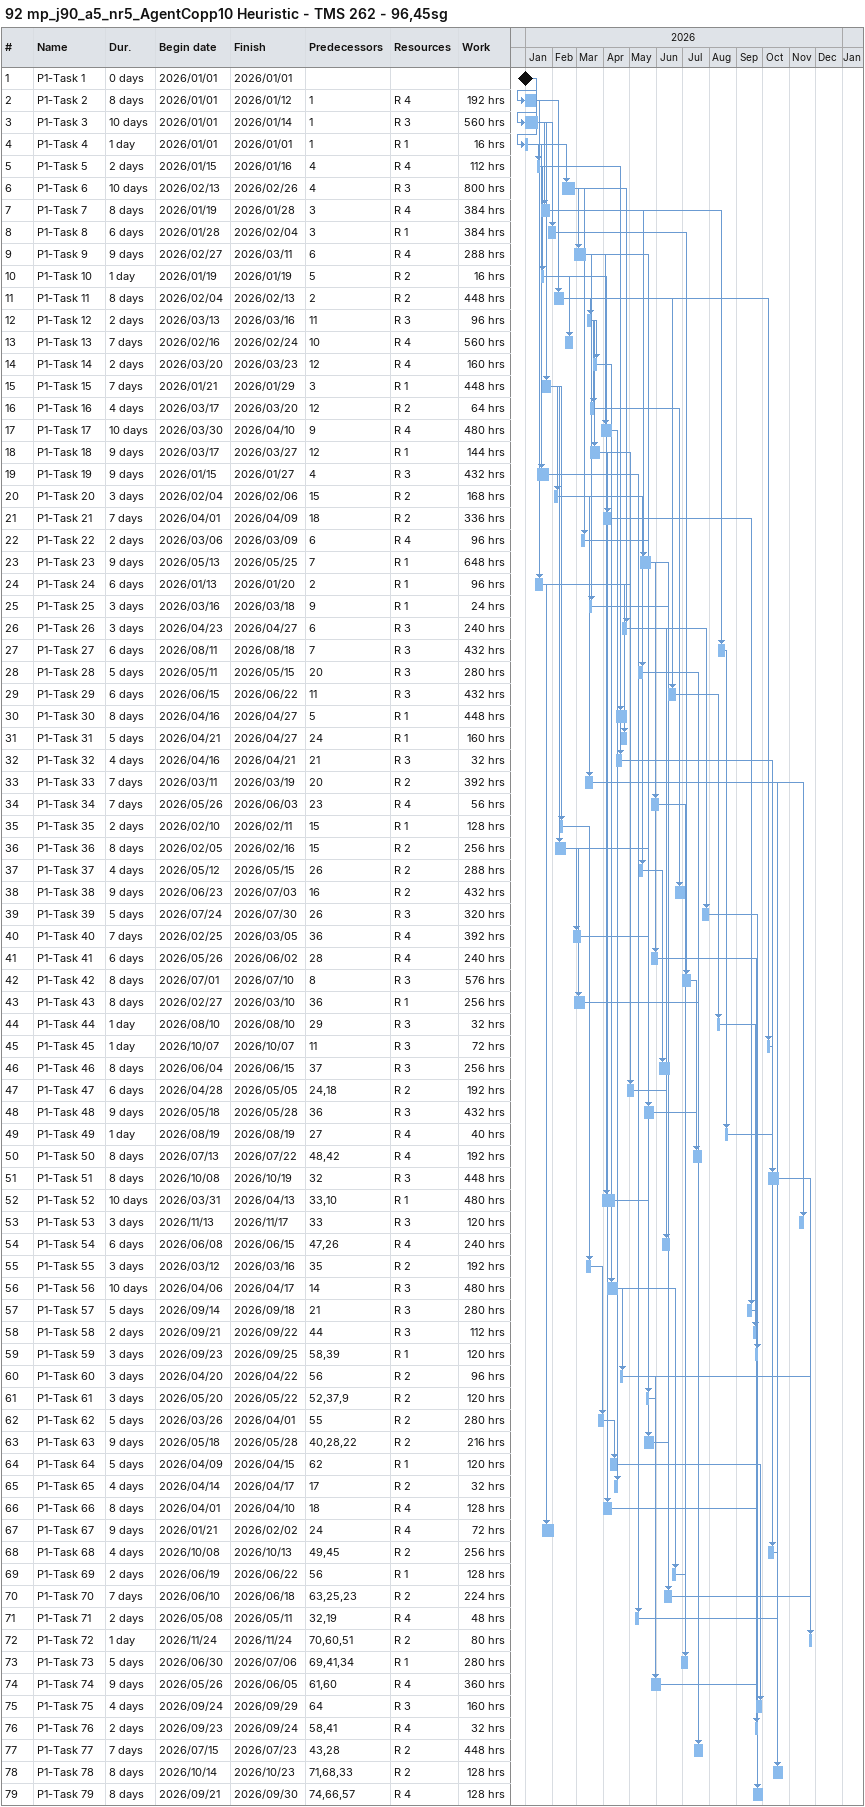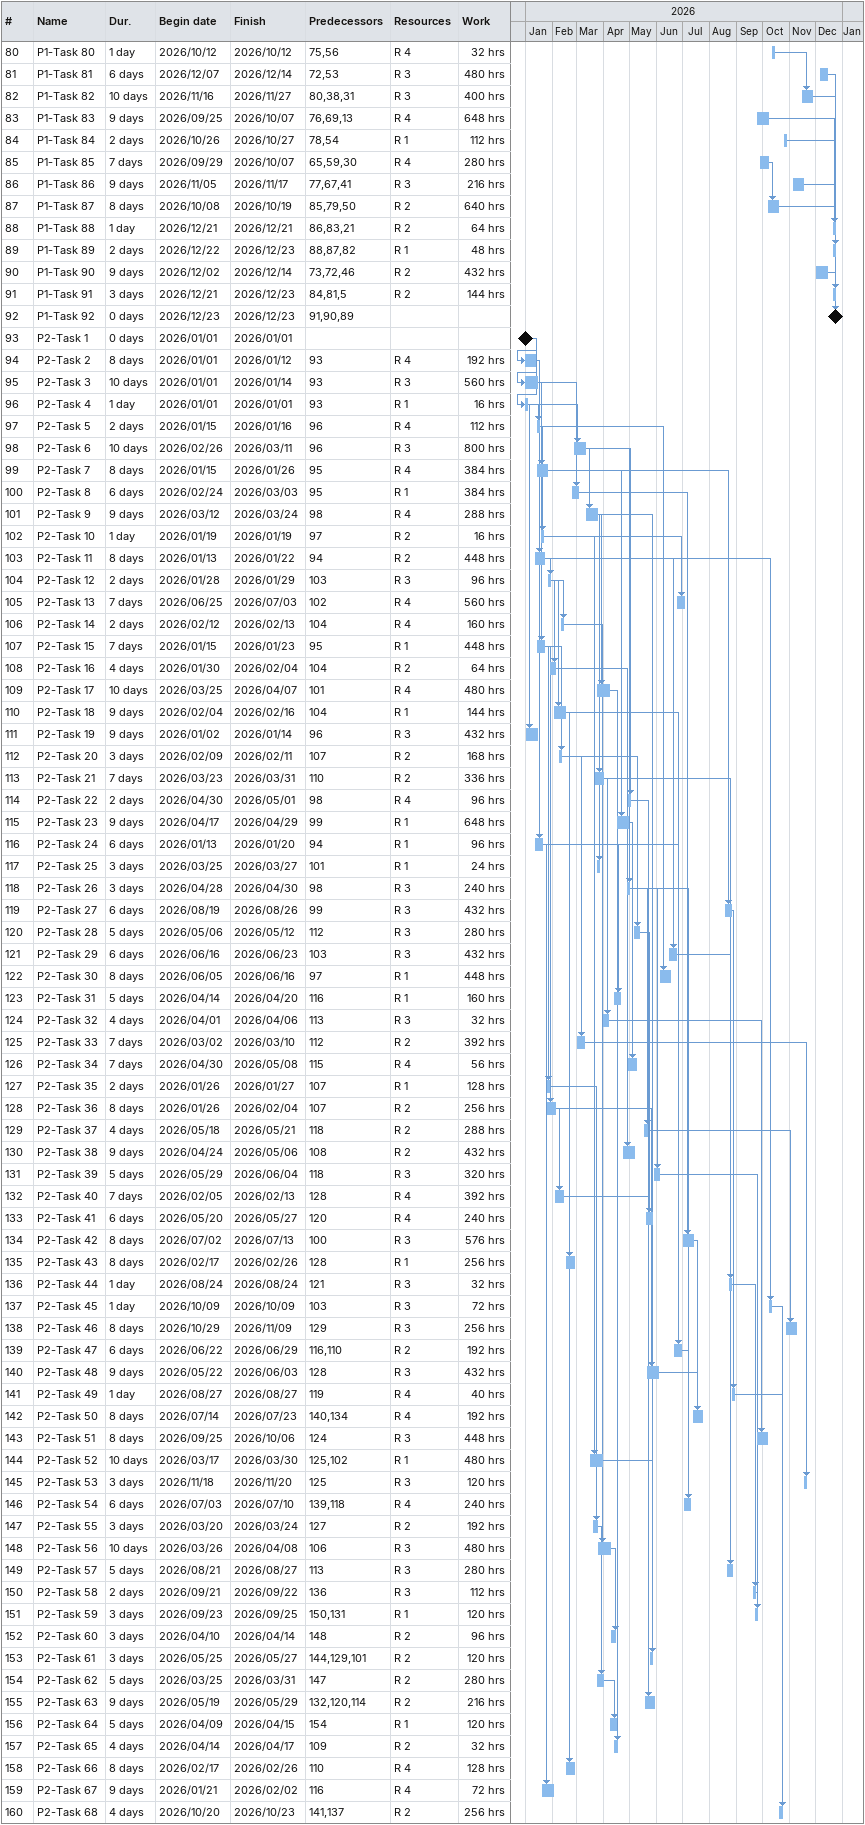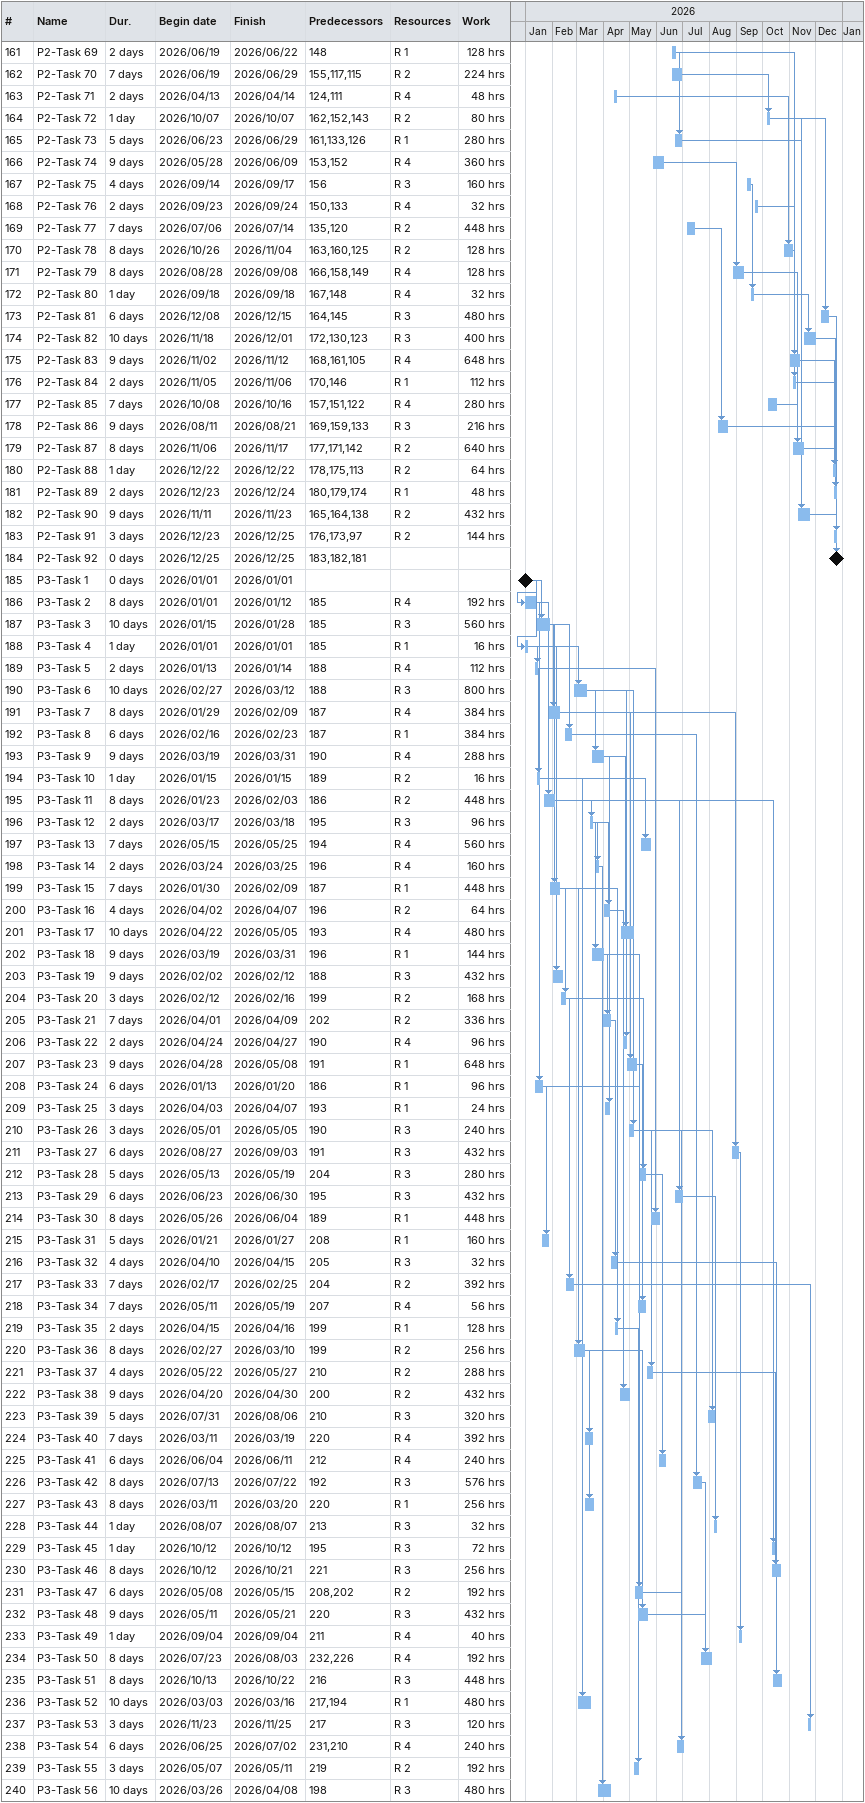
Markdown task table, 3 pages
92 mp_j90_a5_nr5_AgentCopp10 Heuristic - TMS 262 - 96,45sg

| ID | Task | Duration | Start | Finish | Predecessors | Resources | Work (h) |
|---|---|---|---|---|---|---|---|
| 1 | P1-Task 1 | 0d | 2026-01-01 | 2026-01-01 |  |  |  |
| 2 | P1-Task 2 | 8d | 2026-01-01 | 2026-01-12 | 1 | R 4 | 192 |
| 3 | P1-Task 3 | 10d | 2026-01-01 | 2026-01-14 | 1 | R 3 | 560 |
| 4 | P1-Task 4 | 1d | 2026-01-01 | 2026-01-01 | 1 | R 1 | 16 |
| 5 | P1-Task 5 | 2d | 2026-01-15 | 2026-01-16 | 4 | R 4 | 112 |
| 6 | P1-Task 6 | 10d | 2026-02-13 | 2026-02-26 | 4 | R 3 | 800 |
| 7 | P1-Task 7 | 8d | 2026-01-19 | 2026-01-28 | 3 | R 4 | 384 |
| 8 | P1-Task 8 | 6d | 2026-01-28 | 2026-02-04 | 3 | R 1 | 384 |
| 9 | P1-Task 9 | 9d | 2026-02-27 | 2026-03-11 | 6 | R 4 | 288 |
| 10 | P1-Task 10 | 1d | 2026-01-19 | 2026-01-19 | 5 | R 2 | 16 |
| 11 | P1-Task 11 | 8d | 2026-02-04 | 2026-02-13 | 2 | R 2 | 448 |
| 12 | P1-Task 12 | 2d | 2026-03-13 | 2026-03-16 | 11 | R 3 | 96 |
| 13 | P1-Task 13 | 7d | 2026-02-16 | 2026-02-24 | 10 | R 4 | 560 |
| 14 | P1-Task 14 | 2d | 2026-03-20 | 2026-03-23 | 12 | R 4 | 160 |
| 15 | P1-Task 15 | 7d | 2026-01-21 | 2026-01-29 | 3 | R 1 | 448 |
| 16 | P1-Task 16 | 4d | 2026-03-17 | 2026-03-20 | 12 | R 2 | 64 |
| 17 | P1-Task 17 | 10d | 2026-03-30 | 2026-04-10 | 9 | R 4 | 480 |
| 18 | P1-Task 18 | 9d | 2026-03-17 | 2026-03-27 | 12 | R 1 | 144 |
| 19 | P1-Task 19 | 9d | 2026-01-15 | 2026-01-27 | 4 | R 3 | 432 |
| 20 | P1-Task 20 | 3d | 2026-02-04 | 2026-02-06 | 15 | R 2 | 168 |
| 21 | P1-Task 21 | 7d | 2026-04-01 | 2026-04-09 | 18 | R 2 | 336 |
| 22 | P1-Task 22 | 2d | 2026-03-06 | 2026-03-09 | 6 | R 4 | 96 |
| 23 | P1-Task 23 | 9d | 2026-05-13 | 2026-05-25 | 7 | R 1 | 648 |
| 24 | P1-Task 24 | 6d | 2026-01-13 | 2026-01-20 | 2 | R 1 | 96 |
| 25 | P1-Task 25 | 3d | 2026-03-16 | 2026-03-18 | 9 | R 1 | 24 |
| 26 | P1-Task 26 | 3d | 2026-04-23 | 2026-04-27 | 6 | R 3 | 240 |
| 27 | P1-Task 27 | 6d | 2026-08-11 | 2026-08-18 | 7 | R 3 | 432 |
| 28 | P1-Task 28 | 5d | 2026-05-11 | 2026-05-15 | 20 | R 3 | 280 |
| 29 | P1-Task 29 | 6d | 2026-06-15 | 2026-06-22 | 11 | R 3 | 432 |
| 30 | P1-Task 30 | 8d | 2026-04-16 | 2026-04-27 | 5 | R 1 | 448 |
| 31 | P1-Task 31 | 5d | 2026-04-21 | 2026-04-27 | 24 | R 1 | 160 |
| 32 | P1-Task 32 | 4d | 2026-04-16 | 2026-04-21 | 21 | R 3 | 32 |
| 33 | P1-Task 33 | 7d | 2026-03-11 | 2026-03-19 | 20 | R 2 | 392 |
| 34 | P1-Task 34 | 7d | 2026-05-26 | 2026-06-03 | 23 | R 4 | 56 |
| 35 | P1-Task 35 | 2d | 2026-02-10 | 2026-02-11 | 15 | R 1 | 128 |
| 36 | P1-Task 36 | 8d | 2026-02-05 | 2026-02-16 | 15 | R 2 | 256 |
| 37 | P1-Task 37 | 4d | 2026-05-12 | 2026-05-15 | 26 | R 2 | 288 |
| 38 | P1-Task 38 | 9d | 2026-06-23 | 2026-07-03 | 16 | R 2 | 432 |
| 39 | P1-Task 39 | 5d | 2026-07-24 | 2026-07-30 | 26 | R 3 | 320 |
| 40 | P1-Task 40 | 7d | 2026-02-25 | 2026-03-05 | 36 | R 4 | 392 |
| 41 | P1-Task 41 | 6d | 2026-05-26 | 2026-06-02 | 28 | R 4 | 240 |
| 42 | P1-Task 42 | 8d | 2026-07-01 | 2026-07-10 | 8 | R 3 | 576 |
| 43 | P1-Task 43 | 8d | 2026-02-27 | 2026-03-10 | 36 | R 1 | 256 |
| 44 | P1-Task 44 | 1d | 2026-08-10 | 2026-08-10 | 29 | R 3 | 32 |
| 45 | P1-Task 45 | 1d | 2026-10-07 | 2026-10-07 | 11 | R 3 | 72 |
| 46 | P1-Task 46 | 8d | 2026-06-04 | 2026-06-15 | 37 | R 3 | 256 |
| 47 | P1-Task 47 | 6d | 2026-04-28 | 2026-05-05 | 24, 18 | R 2 | 192 |
| 48 | P1-Task 48 | 9d | 2026-05-18 | 2026-05-28 | 36 | R 3 | 432 |
| 49 | P1-Task 49 | 1d | 2026-08-19 | 2026-08-19 | 27 | R 4 | 40 |
| 50 | P1-Task 50 | 8d | 2026-07-13 | 2026-07-22 | 48, 42 | R 4 | 192 |
| 51 | P1-Task 51 | 8d | 2026-10-08 | 2026-10-19 | 32 | R 3 | 448 |
| 52 | P1-Task 52 | 10d | 2026-03-31 | 2026-04-13 | 33, 10 | R 1 | 480 |
| 53 | P1-Task 53 | 3d | 2026-11-13 | 2026-11-17 | 33 | R 3 | 120 |
| 54 | P1-Task 54 | 6d | 2026-06-08 | 2026-06-15 | 47, 26 | R 4 | 240 |
| 55 | P1-Task 55 | 3d | 2026-03-12 | 2026-03-16 | 35 | R 2 | 192 |
| 56 | P1-Task 56 | 10d | 2026-04-06 | 2026-04-17 | 14 | R 3 | 480 |
| 57 | P1-Task 57 | 5d | 2026-09-14 | 2026-09-18 | 21 | R 3 | 280 |
| 58 | P1-Task 58 | 2d | 2026-09-21 | 2026-09-22 | 44 | R 3 | 112 |
| 59 | P1-Task 59 | 3d | 2026-09-23 | 2026-09-25 | 58, 39 | R 1 | 120 |
| 60 | P1-Task 60 | 3d | 2026-04-20 | 2026-04-22 | 56 | R 2 | 96 |
| 61 | P1-Task 61 | 3d | 2026-05-20 | 2026-05-22 | 52, 37, 9 | R 2 | 120 |
| 62 | P1-Task 62 | 5d | 2026-03-26 | 2026-04-01 | 55 | R 2 | 280 |
| 63 | P1-Task 63 | 9d | 2026-05-18 | 2026-05-28 | 40, 28, 22 | R 2 | 216 |
| 64 | P1-Task 64 | 5d | 2026-04-09 | 2026-04-15 | 62 | R 1 | 120 |
| 65 | P1-Task 65 | 4d | 2026-04-14 | 2026-04-17 | 17 | R 2 | 32 |
| 66 | P1-Task 66 | 8d | 2026-04-01 | 2026-04-10 | 18 | R 4 | 128 |
| 67 | P1-Task 67 | 9d | 2026-01-21 | 2026-02-02 | 24 | R 4 | 72 |
| 68 | P1-Task 68 | 4d | 2026-10-08 | 2026-10-13 | 49, 45 | R 2 | 256 |
| 69 | P1-Task 69 | 2d | 2026-06-19 | 2026-06-22 | 56 | R 1 | 128 |
| 70 | P1-Task 70 | 7d | 2026-06-10 | 2026-06-18 | 63, 25, 23 | R 2 | 224 |
| 71 | P1-Task 71 | 2d | 2026-05-08 | 2026-05-11 | 32, 19 | R 4 | 48 |
| 72 | P1-Task 72 | 1d | 2026-11-24 | 2026-11-24 | 70, 60, 51 | R 2 | 80 |
| 73 | P1-Task 73 | 5d | 2026-06-30 | 2026-07-06 | 69, 41, 34 | R 1 | 280 |
| 74 | P1-Task 74 | 9d | 2026-05-26 | 2026-06-05 | 61, 60 | R 4 | 360 |
| 75 | P1-Task 75 | 4d | 2026-09-24 | 2026-09-29 | 64 | R 3 | 160 |
| 76 | P1-Task 76 | 2d | 2026-09-23 | 2026-09-24 | 58, 41 | R 4 | 32 |
| 77 | P1-Task 77 | 7d | 2026-07-15 | 2026-07-23 | 43, 28 | R 2 | 448 |
| 78 | P1-Task 78 | 8d | 2026-10-14 | 2026-10-23 | 71, 68, 33 | R 2 | 128 |
| 79 | P1-Task 79 | 8d | 2026-09-21 | 2026-09-30 | 74, 66, 57 | R 4 | 128 |
| 80 | P1-Task 80 | 1d | 2026-10-12 | 2026-10-12 | 75, 56 | R 4 | 32 |
| 81 | P1-Task 81 | 6d | 2026-12-07 | 2026-12-14 | 72, 53 | R 3 | 480 |
| 82 | P1-Task 82 | 10d | 2026-11-16 | 2026-11-27 | 80, 38, 31 | R 3 | 400 |
| 83 | P1-Task 83 | 9d | 2026-09-25 | 2026-10-07 | 76, 69, 13 | R 4 | 648 |
| 84 | P1-Task 84 | 2d | 2026-10-26 | 2026-10-27 | 78, 54 | R 1 | 112 |
| 85 | P1-Task 85 | 7d | 2026-09-29 | 2026-10-07 | 65, 59, 30 | R 4 | 280 |
| 86 | P1-Task 86 | 9d | 2026-11-05 | 2026-11-17 | 77, 67, 41 | R 3 | 216 |
| 87 | P1-Task 87 | 8d | 2026-10-08 | 2026-10-19 | 85, 79, 50 | R 2 | 640 |
| 88 | P1-Task 88 | 1d | 2026-12-21 | 2026-12-21 | 86, 83, 21 | R 2 | 64 |
| 89 | P1-Task 89 | 2d | 2026-12-22 | 2026-12-23 | 88, 87, 82 | R 1 | 48 |
| 90 | P1-Task 90 | 9d | 2026-12-02 | 2026-12-14 | 73, 72, 46 | R 2 | 432 |
| 91 | P1-Task 91 | 3d | 2026-12-21 | 2026-12-23 | 84, 81, 5 | R 2 | 144 |
| 92 | P1-Task 92 | 0d | 2026-12-23 | 2026-12-23 | 91, 90, 89 |  |  |
| 93 | P2-Task 1 | 0d | 2026-01-01 | 2026-01-01 |  |  |  |
| 94 | P2-Task 2 | 8d | 2026-01-01 | 2026-01-12 | 93 | R 4 | 192 |
| 95 | P2-Task 3 | 10d | 2026-01-01 | 2026-01-14 | 93 | R 3 | 560 |
| 96 | P2-Task 4 | 1d | 2026-01-01 | 2026-01-01 | 93 | R 1 | 16 |
| 97 | P2-Task 5 | 2d | 2026-01-15 | 2026-01-16 | 96 | R 4 | 112 |
| 98 | P2-Task 6 | 10d | 2026-02-26 | 2026-03-11 | 96 | R 3 | 800 |
| 99 | P2-Task 7 | 8d | 2026-01-15 | 2026-01-26 | 95 | R 4 | 384 |
| 100 | P2-Task 8 | 6d | 2026-02-24 | 2026-03-03 | 95 | R 1 | 384 |
| 101 | P2-Task 9 | 9d | 2026-03-12 | 2026-03-24 | 98 | R 4 | 288 |
| 102 | P2-Task 10 | 1d | 2026-01-19 | 2026-01-19 | 97 | R 2 | 16 |
| 103 | P2-Task 11 | 8d | 2026-01-13 | 2026-01-22 | 94 | R 2 | 448 |
| 104 | P2-Task 12 | 2d | 2026-01-28 | 2026-01-29 | 103 | R 3 | 96 |
| 105 | P2-Task 13 | 7d | 2026-06-25 | 2026-07-03 | 102 | R 4 | 560 |
| 106 | P2-Task 14 | 2d | 2026-02-12 | 2026-02-13 | 104 | R 4 | 160 |
| 107 | P2-Task 15 | 7d | 2026-01-15 | 2026-01-23 | 95 | R 1 | 448 |
| 108 | P2-Task 16 | 4d | 2026-01-30 | 2026-02-04 | 104 | R 2 | 64 |
| 109 | P2-Task 17 | 10d | 2026-03-25 | 2026-04-07 | 101 | R 4 | 480 |
| 110 | P2-Task 18 | 9d | 2026-02-04 | 2026-02-16 | 104 | R 1 | 144 |
| 111 | P2-Task 19 | 9d | 2026-01-02 | 2026-01-14 | 96 | R 3 | 432 |
| 112 | P2-Task 20 | 3d | 2026-02-09 | 2026-02-11 | 107 | R 2 | 168 |
| 113 | P2-Task 21 | 7d | 2026-03-23 | 2026-03-31 | 110 | R 2 | 336 |
| 114 | P2-Task 22 | 2d | 2026-04-30 | 2026-05-01 | 98 | R 4 | 96 |
| 115 | P2-Task 23 | 9d | 2026-04-17 | 2026-04-29 | 99 | R 1 | 648 |
| 116 | P2-Task 24 | 6d | 2026-01-13 | 2026-01-20 | 94 | R 1 | 96 |
| 117 | P2-Task 25 | 3d | 2026-03-25 | 2026-03-27 | 101 | R 1 | 24 |
| 118 | P2-Task 26 | 3d | 2026-04-28 | 2026-04-30 | 98 | R 3 | 240 |
| 119 | P2-Task 27 | 6d | 2026-08-19 | 2026-08-26 | 99 | R 3 | 432 |
| 120 | P2-Task 28 | 5d | 2026-05-06 | 2026-05-12 | 112 | R 3 | 280 |
| 121 | P2-Task 29 | 6d | 2026-06-16 | 2026-06-23 | 103 | R 3 | 432 |
| 122 | P2-Task 30 | 8d | 2026-06-05 | 2026-06-16 | 97 | R 1 | 448 |
| 123 | P2-Task 31 | 5d | 2026-04-14 | 2026-04-20 | 116 | R 1 | 160 |
| 124 | P2-Task 32 | 4d | 2026-04-01 | 2026-04-06 | 113 | R 3 | 32 |
| 125 | P2-Task 33 | 7d | 2026-03-02 | 2026-03-10 | 112 | R 2 | 392 |
| 126 | P2-Task 34 | 7d | 2026-04-30 | 2026-05-08 | 115 | R 4 | 56 |
| 127 | P2-Task 35 | 2d | 2026-01-26 | 2026-01-27 | 107 | R 1 | 128 |
| 128 | P2-Task 36 | 8d | 2026-01-26 | 2026-02-04 | 107 | R 2 | 256 |
| 129 | P2-Task 37 | 4d | 2026-05-18 | 2026-05-21 | 118 | R 2 | 288 |
| 130 | P2-Task 38 | 9d | 2026-04-24 | 2026-05-06 | 108 | R 2 | 432 |
| 131 | P2-Task 39 | 5d | 2026-05-29 | 2026-06-04 | 118 | R 3 | 320 |
| 132 | P2-Task 40 | 7d | 2026-02-05 | 2026-02-13 | 128 | R 4 | 392 |
| 133 | P2-Task 41 | 6d | 2026-05-20 | 2026-05-27 | 120 | R 4 | 240 |
| 134 | P2-Task 42 | 8d | 2026-07-02 | 2026-07-13 | 100 | R 3 | 576 |
| 135 | P2-Task 43 | 8d | 2026-02-17 | 2026-02-26 | 128 | R 1 | 256 |
| 136 | P2-Task 44 | 1d | 2026-08-24 | 2026-08-24 | 121 | R 3 | 32 |
| 137 | P2-Task 45 | 1d | 2026-10-09 | 2026-10-09 | 103 | R 3 | 72 |
| 138 | P2-Task 46 | 8d | 2026-10-29 | 2026-11-09 | 129 | R 3 | 256 |
| 139 | P2-Task 47 | 6d | 2026-06-22 | 2026-06-29 | 116, 110 | R 2 | 192 |
| 140 | P2-Task 48 | 9d | 2026-05-22 | 2026-06-03 | 128 | R 3 | 432 |
| 141 | P2-Task 49 | 1d | 2026-08-27 | 2026-08-27 | 119 | R 4 | 40 |
| 142 | P2-Task 50 | 8d | 2026-07-14 | 2026-07-23 | 140, 134 | R 4 | 192 |
| 143 | P2-Task 51 | 8d | 2026-09-25 | 2026-10-06 | 124 | R 3 | 448 |
| 144 | P2-Task 52 | 10d | 2026-03-17 | 2026-03-30 | 125, 102 | R 1 | 480 |
| 145 | P2-Task 53 | 3d | 2026-11-18 | 2026-11-20 | 125 | R 3 | 120 |
| 146 | P2-Task 54 | 6d | 2026-07-03 | 2026-07-10 | 139, 118 | R 4 | 240 |
| 147 | P2-Task 55 | 3d | 2026-03-20 | 2026-03-24 | 127 | R 2 | 192 |
| 148 | P2-Task 56 | 10d | 2026-03-26 | 2026-04-08 | 106 | R 3 | 480 |
| 149 | P2-Task 57 | 5d | 2026-08-21 | 2026-08-27 | 113 | R 3 | 280 |
| 150 | P2-Task 58 | 2d | 2026-09-21 | 2026-09-22 | 136 | R 3 | 112 |
| 151 | P2-Task 59 | 3d | 2026-09-23 | 2026-09-25 | 150, 131 | R 1 | 120 |
| 152 | P2-Task 60 | 3d | 2026-04-10 | 2026-04-14 | 148 | R 2 | 96 |
| 153 | P2-Task 61 | 3d | 2026-05-25 | 2026-05-27 | 144, 129, 101 | R 2 | 120 |
| 154 | P2-Task 62 | 5d | 2026-03-25 | 2026-03-31 | 147 | R 2 | 280 |
| 155 | P2-Task 63 | 9d | 2026-05-19 | 2026-05-29 | 132, 120, 114 | R 2 | 216 |
| 156 | P2-Task 64 | 5d | 2026-04-09 | 2026-04-15 | 154 | R 1 | 120 |
| 157 | P2-Task 65 | 4d | 2026-04-14 | 2026-04-17 | 109 | R 2 | 32 |
| 158 | P2-Task 66 | 8d | 2026-02-17 | 2026-02-26 | 110 | R 4 | 128 |
| 159 | P2-Task 67 | 9d | 2026-01-21 | 2026-02-02 | 116 | R 4 | 72 |
| 160 | P2-Task 68 | 4d | 2026-10-20 | 2026-10-23 | 141, 137 | R 2 | 256 |
| 161 | P2-Task 69 | 2d | 2026-06-19 | 2026-06-22 | 148 | R 1 | 128 |
| 162 | P2-Task 70 | 7d | 2026-06-19 | 2026-06-29 | 155, 117, 115 | R 2 | 224 |
| 163 | P2-Task 71 | 2d | 2026-04-13 | 2026-04-14 | 124, 111 | R 4 | 48 |
| 164 | P2-Task 72 | 1d | 2026-10-07 | 2026-10-07 | 162, 152, 143 | R 2 | 80 |
| 165 | P2-Task 73 | 5d | 2026-06-23 | 2026-06-29 | 161, 133, 126 | R 1 | 280 |
| 166 | P2-Task 74 | 9d | 2026-05-28 | 2026-06-09 | 153, 152 | R 4 | 360 |
| 167 | P2-Task 75 | 4d | 2026-09-14 | 2026-09-17 | 156 | R 3 | 160 |
| 168 | P2-Task 76 | 2d | 2026-09-23 | 2026-09-24 | 150, 133 | R 4 | 32 |
| 169 | P2-Task 77 | 7d | 2026-07-06 | 2026-07-14 | 135, 120 | R 2 | 448 |
| 170 | P2-Task 78 | 8d | 2026-10-26 | 2026-11-04 | 163, 160, 125 | R 2 | 128 |
| 171 | P2-Task 79 | 8d | 2026-08-28 | 2026-09-08 | 166, 158, 149 | R 4 | 128 |
| 172 | P2-Task 80 | 1d | 2026-09-18 | 2026-09-18 | 167, 148 | R 4 | 32 |
| 173 | P2-Task 81 | 6d | 2026-12-08 | 2026-12-15 | 164, 145 | R 3 | 480 |
| 174 | P2-Task 82 | 10d | 2026-11-18 | 2026-12-01 | 172, 130, 123 | R 3 | 400 |
| 175 | P2-Task 83 | 9d | 2026-11-02 | 2026-11-12 | 168, 161, 105 | R 4 | 648 |
| 176 | P2-Task 84 | 2d | 2026-11-05 | 2026-11-06 | 170, 146 | R 1 | 112 |
| 177 | P2-Task 85 | 7d | 2026-10-08 | 2026-10-16 | 157, 151, 122 | R 4 | 280 |
| 178 | P2-Task 86 | 9d | 2026-08-11 | 2026-08-21 | 169, 159, 133 | R 3 | 216 |
| 179 | P2-Task 87 | 8d | 2026-11-06 | 2026-11-17 | 177, 171, 142 | R 2 | 640 |
| 180 | P2-Task 88 | 1d | 2026-12-22 | 2026-12-22 | 178, 175, 113 | R 2 | 64 |
| 181 | P2-Task 89 | 2d | 2026-12-23 | 2026-12-24 | 180, 179, 174 | R 1 | 48 |
| 182 | P2-Task 90 | 9d | 2026-11-11 | 2026-11-23 | 165, 164, 138 | R 2 | 432 |
| 183 | P2-Task 91 | 3d | 2026-12-23 | 2026-12-25 | 176, 173, 97 | R 2 | 144 |
| 184 | P2-Task 92 | 0d | 2026-12-25 | 2026-12-25 | 183, 182, 181 |  |  |
| 185 | P3-Task 1 | 0d | 2026-01-01 | 2026-01-01 |  |  |  |
| 186 | P3-Task 2 | 8d | 2026-01-01 | 2026-01-12 | 185 | R 4 | 192 |
| 187 | P3-Task 3 | 10d | 2026-01-15 | 2026-01-28 | 185 | R 3 | 560 |
| 188 | P3-Task 4 | 1d | 2026-01-01 | 2026-01-01 | 185 | R 1 | 16 |
| 189 | P3-Task 5 | 2d | 2026-01-13 | 2026-01-14 | 188 | R 4 | 112 |
| 190 | P3-Task 6 | 10d | 2026-02-27 | 2026-03-12 | 188 | R 3 | 800 |
| 191 | P3-Task 7 | 8d | 2026-01-29 | 2026-02-09 | 187 | R 4 | 384 |
| 192 | P3-Task 8 | 6d | 2026-02-16 | 2026-02-23 | 187 | R 1 | 384 |
| 193 | P3-Task 9 | 9d | 2026-03-19 | 2026-03-31 | 190 | R 4 | 288 |
| 194 | P3-Task 10 | 1d | 2026-01-15 | 2026-01-15 | 189 | R 2 | 16 |
| 195 | P3-Task 11 | 8d | 2026-01-23 | 2026-02-03 | 186 | R 2 | 448 |
| 196 | P3-Task 12 | 2d | 2026-03-17 | 2026-03-18 | 195 | R 3 | 96 |
| 197 | P3-Task 13 | 7d | 2026-05-15 | 2026-05-25 | 194 | R 4 | 560 |
| 198 | P3-Task 14 | 2d | 2026-03-24 | 2026-03-25 | 196 | R 4 | 160 |
| 199 | P3-Task 15 | 7d | 2026-01-30 | 2026-02-09 | 187 | R 1 | 448 |
| 200 | P3-Task 16 | 4d | 2026-04-02 | 2026-04-07 | 196 | R 2 | 64 |
| 201 | P3-Task 17 | 10d | 2026-04-22 | 2026-05-05 | 193 | R 4 | 480 |
| 202 | P3-Task 18 | 9d | 2026-03-19 | 2026-03-31 | 196 | R 1 | 144 |
| 203 | P3-Task 19 | 9d | 2026-02-02 | 2026-02-12 | 188 | R 3 | 432 |
| 204 | P3-Task 20 | 3d | 2026-02-12 | 2026-02-16 | 199 | R 2 | 168 |
| 205 | P3-Task 21 | 7d | 2026-04-01 | 2026-04-09 | 202 | R 2 | 336 |
| 206 | P3-Task 22 | 2d | 2026-04-24 | 2026-04-27 | 190 | R 4 | 96 |
| 207 | P3-Task 23 | 9d | 2026-04-28 | 2026-05-08 | 191 | R 1 | 648 |
| 208 | P3-Task 24 | 6d | 2026-01-13 | 2026-01-20 | 186 | R 1 | 96 |
| 209 | P3-Task 25 | 3d | 2026-04-03 | 2026-04-07 | 193 | R 1 | 24 |
| 210 | P3-Task 26 | 3d | 2026-05-01 | 2026-05-05 | 190 | R 3 | 240 |
| 211 | P3-Task 27 | 6d | 2026-08-27 | 2026-09-03 | 191 | R 3 | 432 |
| 212 | P3-Task 28 | 5d | 2026-05-13 | 2026-05-19 | 204 | R 3 | 280 |
| 213 | P3-Task 29 | 6d | 2026-06-23 | 2026-06-30 | 195 | R 3 | 432 |
| 214 | P3-Task 30 | 8d | 2026-05-26 | 2026-06-04 | 189 | R 1 | 448 |
| 215 | P3-Task 31 | 5d | 2026-01-21 | 2026-01-27 | 208 | R 1 | 160 |
| 216 | P3-Task 32 | 4d | 2026-04-10 | 2026-04-15 | 205 | R 3 | 32 |
| 217 | P3-Task 33 | 7d | 2026-02-17 | 2026-02-25 | 204 | R 2 | 392 |
| 218 | P3-Task 34 | 7d | 2026-05-11 | 2026-05-19 | 207 | R 4 | 56 |
| 219 | P3-Task 35 | 2d | 2026-04-15 | 2026-04-16 | 199 | R 1 | 128 |
| 220 | P3-Task 36 | 8d | 2026-02-27 | 2026-03-10 | 199 | R 2 | 256 |
| 221 | P3-Task 37 | 4d | 2026-05-22 | 2026-05-27 | 210 | R 2 | 288 |
| 222 | P3-Task 38 | 9d | 2026-04-20 | 2026-04-30 | 200 | R 2 | 432 |
| 223 | P3-Task 39 | 5d | 2026-07-31 | 2026-08-06 | 210 | R 3 | 320 |
| 224 | P3-Task 40 | 7d | 2026-03-11 | 2026-03-19 | 220 | R 4 | 392 |
| 225 | P3-Task 41 | 6d | 2026-06-04 | 2026-06-11 | 212 | R 4 | 240 |
| 226 | P3-Task 42 | 8d | 2026-07-13 | 2026-07-22 | 192 | R 3 | 576 |
| 227 | P3-Task 43 | 8d | 2026-03-11 | 2026-03-20 | 220 | R 1 | 256 |
| 228 | P3-Task 44 | 1d | 2026-08-07 | 2026-08-07 | 213 | R 3 | 32 |
| 229 | P3-Task 45 | 1d | 2026-10-12 | 2026-10-12 | 195 | R 3 | 72 |
| 230 | P3-Task 46 | 8d | 2026-10-12 | 2026-10-21 | 221 | R 3 | 256 |
| 231 | P3-Task 47 | 6d | 2026-05-08 | 2026-05-15 | 208, 202 | R 2 | 192 |
| 232 | P3-Task 48 | 9d | 2026-05-11 | 2026-05-21 | 220 | R 3 | 432 |
| 233 | P3-Task 49 | 1d | 2026-09-04 | 2026-09-04 | 211 | R 4 | 40 |
| 234 | P3-Task 50 | 8d | 2026-07-23 | 2026-08-03 | 232, 226 | R 4 | 192 |
| 235 | P3-Task 51 | 8d | 2026-10-13 | 2026-10-22 | 216 | R 3 | 448 |
| 236 | P3-Task 52 | 10d | 2026-03-03 | 2026-03-16 | 217, 194 | R 1 | 480 |
| 237 | P3-Task 53 | 3d | 2026-11-23 | 2026-11-25 | 217 | R 3 | 120 |
| 238 | P3-Task 54 | 6d | 2026-06-25 | 2026-07-02 | 231, 210 | R 4 | 240 |
| 239 | P3-Task 55 | 3d | 2026-05-07 | 2026-05-11 | 219 | R 2 | 192 |
| 240 | P3-Task 56 | 10d | 2026-03-26 | 2026-04-08 | 198 | R 3 | 480 |
